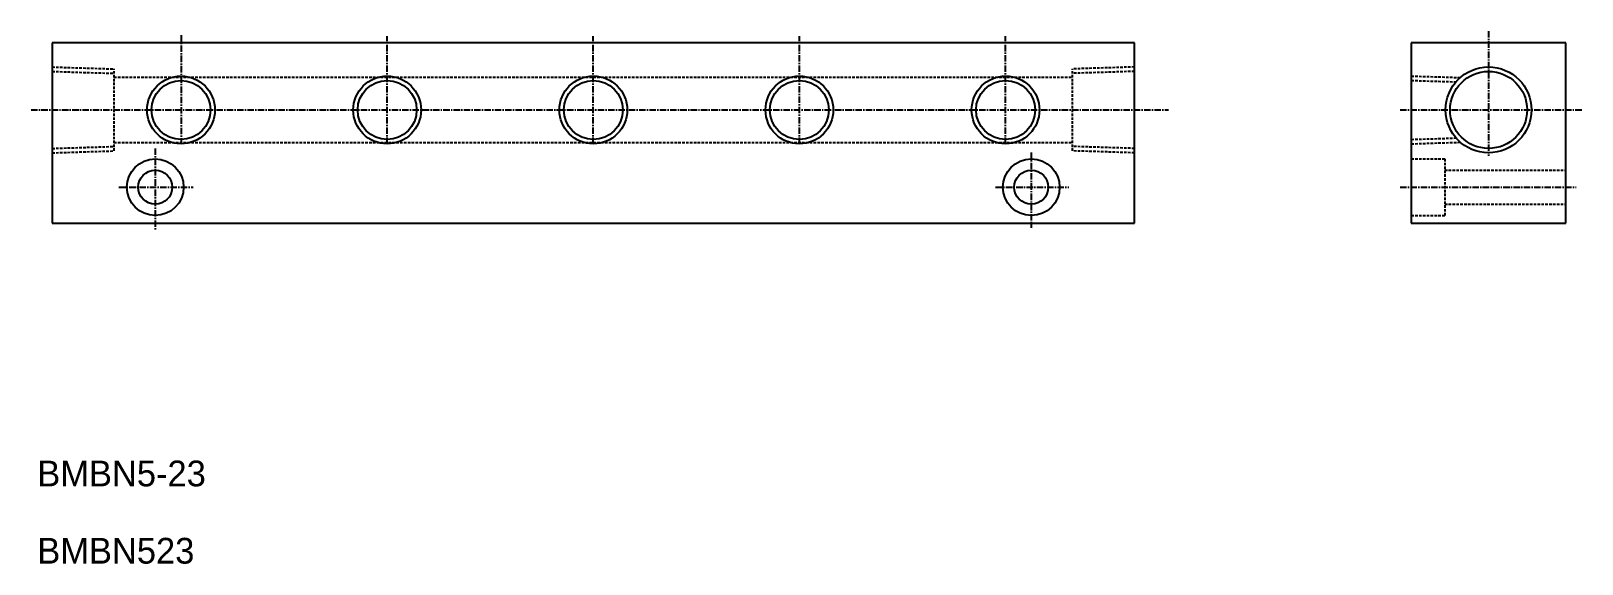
# Model space of a CAD drawing. Extents: x 1721 to 2143, y 4854 to 7163.
# Drawn here: x 1842.1 to 2143, y 7059.9 to 7163.4 of the extents above.
import ezdxf

# ---------------------------------------------------------------- set-up
doc = ezdxf.new("R2010")
doc.units = 0
doc.linetypes.add('CENTER', pattern=[2, 1.25, -0.25, 0.25, -0.25])
doc.linetypes.add('DASHED', pattern=[0.75, 0.5, -0.25])
doc.layers.get('0').update_dxf_attribs({"linetype": 'CONTINUOUS'})
doc.layers.add('CENTER', color=1, linetype='CENTER')

msp = doc.modelspace()

# ---------------------------------------------------------------- linework, layer by layer
at = {"color": 7, "linetype": 'CONTINUOUS'}
for p, q in [((2056.168, 7161.043), (1846.168, 7161.043)), ((1846.168, 7161.043), (1846.168, 7126.043)), ((2056.168, 7126.043), (2056.168, 7161.043)), ((2109.901, 7161.043), (2109.901, 7126.043)), ((2139.901, 7161.043), (2109.901, 7161.043)), ((2139.901, 7126.043), (2139.901, 7161.043)), ((1846.168, 7126.043), (2056.168, 7126.043)), ((2109.901, 7126.043), (2139.901, 7126.043))]:
    msp.add_line(p, q, dxfattribs=at)
at = {"color": 3, "linetype": 'DASHED'}
for p, q in [((1846.168, 7156.374), (1858.168, 7155.997)), ((1846.168, 7155.518), (1858.168, 7155.141)), ((1858.168, 7140.089), (1858.168, 7155.997)), ((1858.168, 7154.393), (2044.168, 7154.393)), ((2056.168, 7156.374), (2044.168, 7155.997)), ((2044.168, 7140.089), (2044.168, 7155.997)), ((2056.168, 7155.518), (2044.168, 7155.141)), ((2109.901, 7154.621), (2119.425, 7154.322)), ((2109.901, 7153.765), (2118.599, 7153.492)), ((2109.901, 7142.32), (2118.599, 7142.594)), ((1846.168, 7140.568), (1858.168, 7140.945)), ((1846.168, 7139.712), (1858.168, 7140.089)), ((1858.168, 7141.693), (2044.168, 7141.693)), ((2056.168, 7140.568), (2044.168, 7140.945)), ((2056.168, 7139.712), (2044.168, 7140.089)), ((2109.901, 7141.464), (2119.425, 7141.764)), ((2109.901, 7138.543), (2116.401, 7138.543)), ((2116.401, 7138.543), (2116.401, 7127.543)), ((2116.401, 7136.343), (2139.901, 7136.343)), ((2109.901, 7127.543), (2116.401, 7127.543)), ((2116.401, 7129.743), (2139.901, 7129.743))]:
    msp.add_line(p, q, dxfattribs=at)
for p, q in [((1904.668, 7154.393), (1904.668, 7154.393)), ((1951.168, 7154.393), (1951.168, 7154.393))]:
    msp.add_line(p, q)
at = {"color": 3, "linetype": 'CONTINUOUS'}
for centre, radius in [((1871.168, 7148.043), 6.579), ((1911.168, 7148.043), 6.579), ((1951.168, 7148.043), 6.579), ((1991.168, 7148.043), 6.579), ((2031.168, 7148.043), 6.579), ((2124.901, 7148.043), 8.331)]:
    msp.add_circle(centre, radius, dxfattribs=at)
at = {"color": 7, "linetype": 'CONTINUOUS'}
for centre, radius in [((2124.901, 7148.043), 7.475), ((1871.168, 7148.043), 5.723), ((1911.168, 7148.043), 5.723), ((1951.168, 7148.043), 5.723), ((1991.168, 7148.043), 5.723), ((2031.168, 7148.043), 5.723), ((1866.168, 7133.043), 5.5), ((1866.168, 7133.043), 3.3), ((2036.168, 7133.043), 5.5), ((2036.168, 7133.043), 3.3)]:
    msp.add_circle(centre, radius, dxfattribs=at)
at = {"layer": 'CENTER', "color": 1, "linetype": 'CENTER'}
for p, q in [((2124.901, 7163.36), (2124.901, 7139.129)), ((1871.168, 7162.574), (1871.168, 7141.409)), ((1911.168, 7141.409), (1911.168, 7162.329)), ((1951.168, 7141.409), (1951.168, 7162.329)), ((1991.168, 7141.409), (1991.168, 7162.329)), ((2031.168, 7141.409), (2031.168, 7162.329)), ((1842.057, 7148.043), (2062.782, 7148.043)), ((2107.727, 7148.043), (2143.026, 7148.043)), ((1866.168, 7140.582), (1866.168, 7124.81)), ((2036.168, 7139.795), (2036.168, 7125.178)), ((1859.117, 7133.043), (1873.552, 7133.043)), ((2029.246, 7133.043), (2043.418, 7133.043)), ((2107.752, 7133.043), (2141.882, 7133.043))]:
    msp.add_line(p, q, dxfattribs=at)

# ---------------------------------------------------------------- texts
at = {"color": 7, "linetype": 'CONTINUOUS'}
for s, p in [('BMBN5-23', (1843.279, 7074.972)), ('BMBN523', (1843.279, 7059.972))]:
    msp.add_text(s, height=5, dxfattribs=at).set_placement(p)

doc.saveas('drawing.dxf')
